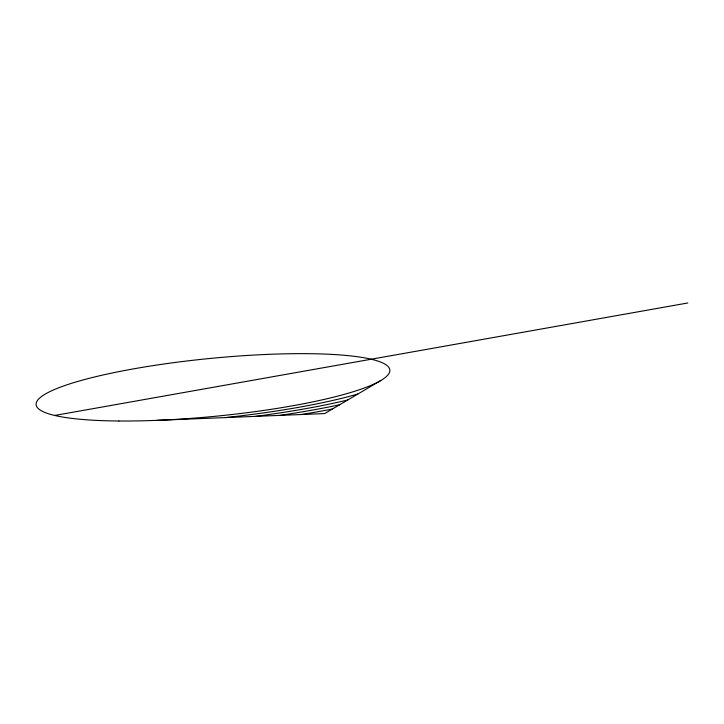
<?xml version="1.0" encoding="UTF-8"?>
<svg xmlns="http://www.w3.org/2000/svg" width="724" height="724" viewBox="0 0 724 724"><rect width="100%" height="100%" fill="white"/><g stroke="black" fill="none" stroke-linecap="round" stroke-linejoin="round"><path stroke-width="1.09" d="M380.733 380.571L324.66 413.576L156.9 420.345M54.707 415.458L687.8 302.976M347.773 399.974A206.141 33.666 -5.6 0 1 255.527 416.363M332.425 409.015A234.576 38.309 -5.6 0 1 301.446 414.517M357.864 394.037A191.923 31.349 -5.6 0 1 225.336 417.585M339.619 404.77A220.358 35.992 -5.6 0 1 279.907 415.386M118.935 421.006A177.706 29.023 -5.6 0 0 389.738 371.548A177.706 29.023 -5.6 0 0 130.257 369.457A177.706 29.023 -5.6 0 0 118.935 421.006"/></g></svg>
